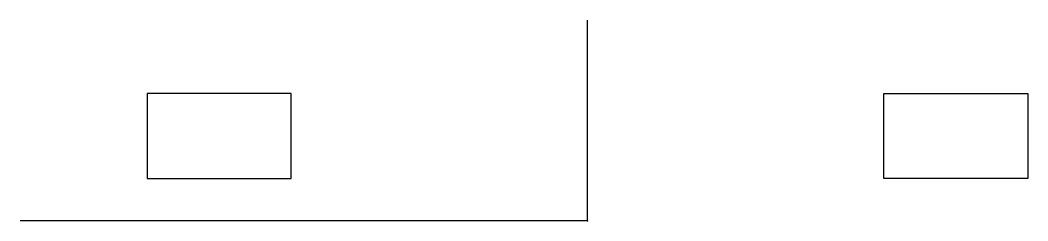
# Model space of a CAD drawing. Header units: millimetres. Extents: x -67 to 52, y 0 to 24.
import ezdxf

# ---------------------------------------------------------------- set-up
doc = ezdxf.new("R2010")
doc.units = ezdxf.units.MM
doc.layers.get('0').update_dxf_attribs({"linetype": 'CONTINUOUS'})

msp = doc.modelspace()

# ---------------------------------------------------------------- linework, layer by layer
for q in [(0, 23.66), (-67, 0)]:
    msp.add_line((0, 0), q)
for points in [[(-52, 5), (-35, 5), (-35, 15), (-52, 15)], [(52, 5), (35, 5), (35, 15), (52, 15)]]:
    msp.add_lwpolyline(points, close=True)
msp.add_point((0, 0))

doc.saveas('drawing.dxf')
